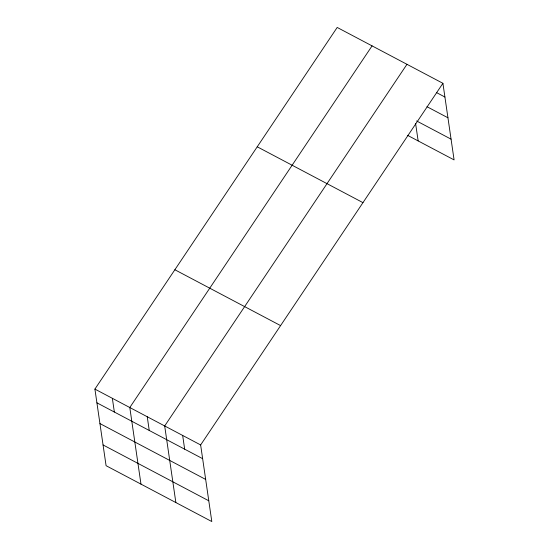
<?xml version="1.0" encoding="UTF-8"?>
<svg xmlns="http://www.w3.org/2000/svg" width="549" height="549" viewBox="0 0 549 549"><rect width="100%" height="100%" fill="white"/><g stroke="black" fill="none" stroke-linecap="round" stroke-linejoin="round"><path stroke-width="0.82" d="M442.913 83.304L200.639 444.944L211.811 521.55L106.087 465.696L94.908 389.097L337.189 27.45L442.913 83.304L454.092 159.903L407.523 135.308M372.078 45.883L129.797 407.523L140.976 484.129M406.967 64.308L164.686 425.955L175.865 502.561M436.681 92.678L444.916 97.029M426.978 106.698L447.943 117.774M416.616 120.958L451.065 139.158M257.234 146.796L362.964 202.643M174.863 269.751L280.587 325.605M94.908 389.097L200.639 444.944M96.912 402.822L202.636 458.669M99.939 423.567L205.669 479.421M103.061 444.951L208.785 500.798M415.579 123.36L418.146 140.915M182.666 435.453L184.663 449.178M147.242 416.739L149.246 430.464M112.353 398.313L114.357 412.038"/></g></svg>
